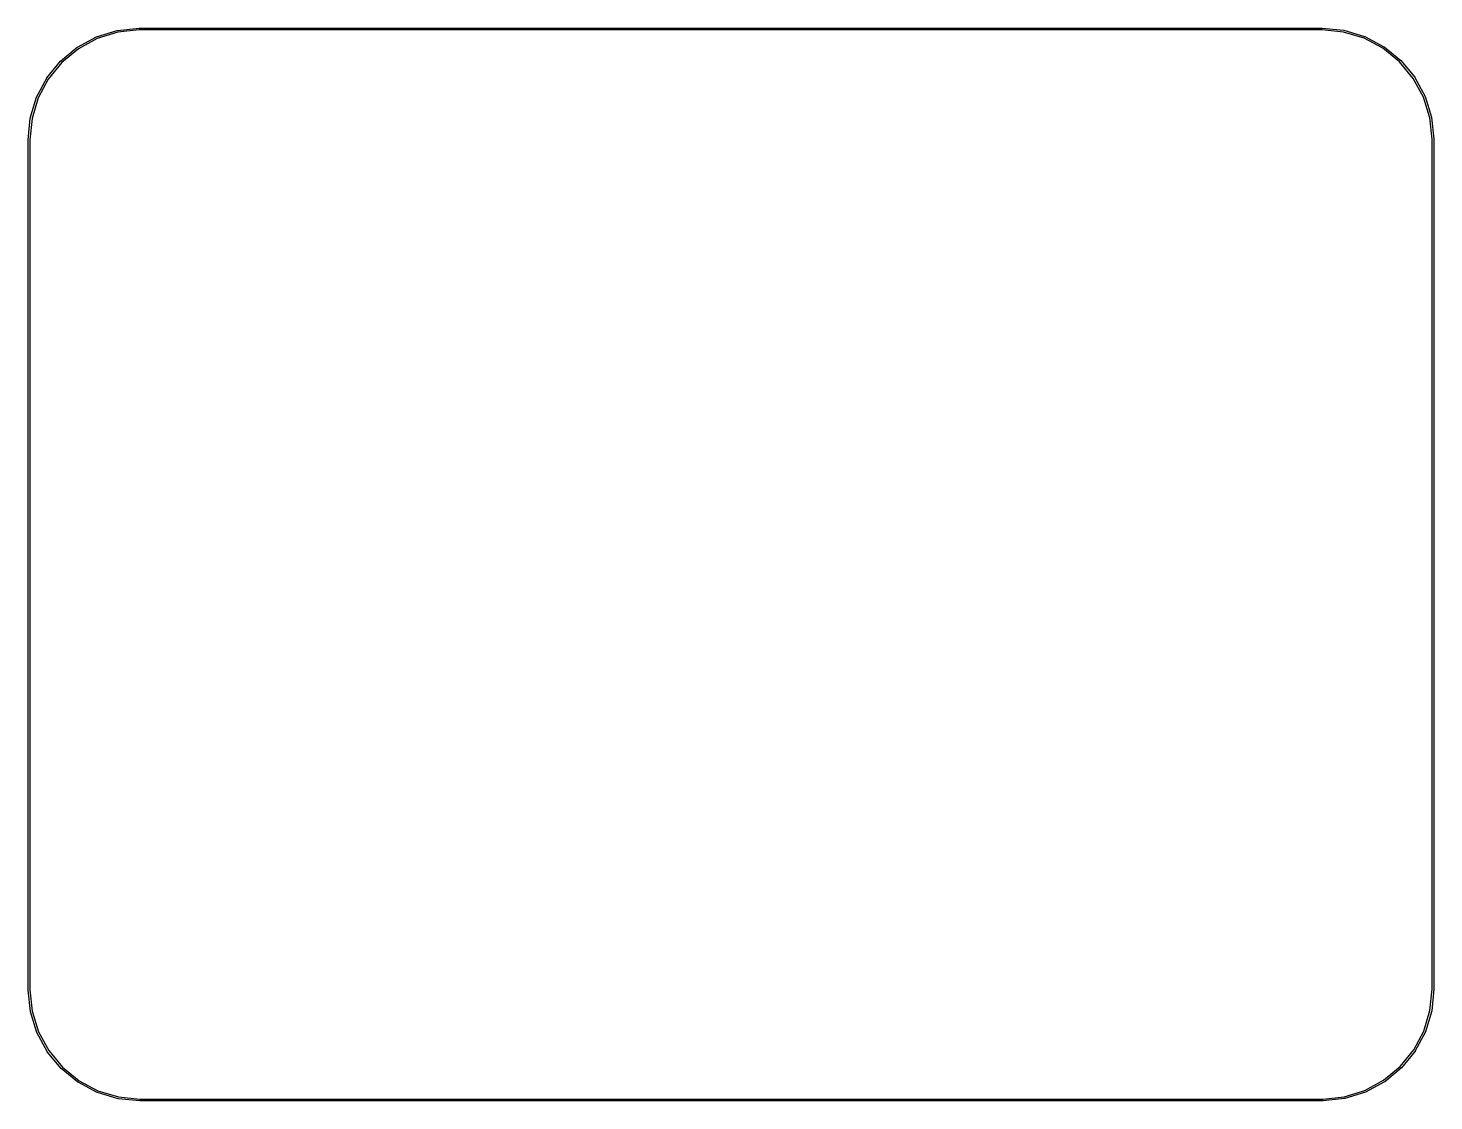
# Model space of a CAD drawing. Extents: x 3.62 to 5.12, y -4.73 to -3.58.
import ezdxf

# ---------------------------------------------------------------- set-up
doc = ezdxf.new("R2010")
doc.units = 0
doc.header["$MEASUREMENT"] = 0
doc.layers.add('BLACK', color=7, linetype='CONTINUOUS')

msp = doc.modelspace()

# ---------------------------------------------------------------- linework, layer by layer
at = {"layer": 'BLACK', "linetype": 'CONTINUOUS'}
for p, q in [((3.67364, -3.602), (3.69392, -3.59104)), ((3.69477, -3.59282), (3.67466, -3.60369)), ((3.69392, -3.59104), (3.69393, -3.59103)), ((3.69393, -3.59103), (3.69402, -3.591)), ((3.69402, -3.591), (3.6941, -3.59097)), ((3.6941, -3.59097), (3.71612, -3.58415)), ((3.71661, -3.58606), (3.69477, -3.59282)), ((3.71612, -3.58415), (3.71612, -3.58415)), ((3.71612, -3.58415), (3.71613, -3.58415)), ((3.71613, -3.58415), (3.71622, -3.58413)), ((3.71622, -3.58413), (3.71631, -3.58411)), ((3.71631, -3.58411), (3.73923, -3.5817)), ((3.73939, -3.58366), (3.71661, -3.58606)), ((3.73923, -3.5817), (3.73924, -3.5817)), ((3.73924, -3.5817), (3.73929, -3.5817)), ((3.73929, -3.5817), (3.73933, -3.5817)), ((3.73933, -3.5817), (3.74011, -3.58169)), ((3.74016, -3.58366), (3.73939, -3.58366)), ((3.74011, -3.58169), (3.74011, -3.58169)), ((3.74011, -3.58169), (5.00005, -3.58169)), ((4.99995, -3.58366), (3.74016, -3.58366)), ((5.02275, -3.5859), (4.99995, -3.58366)), ((5.00005, -3.58169), (5.0001, -3.5817)), ((5.0001, -3.5817), (5.0001, -3.5817)), ((5.0001, -3.5817), (5.02304, -3.58395)), ((5.04463, -3.5925), (5.02275, -3.5859)), ((5.02304, -3.58395), (5.02305, -3.58395)), ((5.02305, -3.58395), (5.02314, -3.58397)), ((5.02314, -3.58397), (5.02323, -3.58398)), ((5.02323, -3.58398), (5.04529, -3.59065)), ((5.06481, -3.60323), (5.04463, -3.5925)), ((5.04529, -3.59065), (5.04531, -3.59065)), ((5.04531, -3.59065), (5.04539, -3.59069)), ((5.04539, -3.59069), (5.04547, -3.59072)), ((5.04547, -3.59072), (5.06582, -3.60154)), ((3.65572, -3.6168), (3.67348, -3.60211)), ((3.67466, -3.60369), (3.65705, -3.61826)), ((3.67348, -3.60211), (3.67349, -3.6021)), ((3.67349, -3.6021), (3.67357, -3.60205)), ((3.67357, -3.60205), (3.67364, -3.602)), ((5.08253, -3.61768), (5.06481, -3.60323)), ((5.06582, -3.60154), (5.06584, -3.60155)), ((5.06584, -3.60155), (5.06591, -3.6016)), ((5.06591, -3.6016), (5.06598, -3.60165)), ((5.06598, -3.60165), (5.08385, -3.61622)), ((3.64102, -3.6348), (3.65559, -3.61694)), ((3.65705, -3.61826), (3.6426, -3.63597)), ((3.65559, -3.61694), (3.6556, -3.61693)), ((3.65559, -3.61694), (3.65559, -3.61694)), ((3.65559, -3.61694), (3.65559, -3.61694)), ((3.6556, -3.61693), (3.65566, -3.61687)), ((3.65566, -3.61687), (3.65572, -3.6168)), ((5.0971, -3.63529), (5.08253, -3.61768)), ((5.08385, -3.61622), (5.08385, -3.61622)), ((5.08385, -3.61622), (5.08385, -3.61622)), ((5.08385, -3.61622), (5.08386, -3.61623)), ((5.08386, -3.61623), (5.08392, -3.61629)), ((5.08392, -3.61629), (5.08398, -3.61635)), ((5.08398, -3.61635), (5.09868, -3.63411)), ((3.63009, -3.65532), (3.64091, -3.63496)), ((3.6426, -3.63597), (3.63187, -3.65616)), ((3.64091, -3.63496), (3.64092, -3.63495)), ((3.64092, -3.63495), (3.64097, -3.63488)), ((3.64097, -3.63488), (3.64102, -3.6348)), ((5.10797, -3.6554), (5.0971, -3.63529)), ((5.09868, -3.63411), (5.09868, -3.63412)), ((5.09868, -3.63412), (5.09873, -3.6342)), ((5.09873, -3.6342), (5.09878, -3.63427)), ((5.09878, -3.63427), (5.10975, -3.65455)), ((5.10975, -3.65455), (5.10975, -3.65456)), ((5.10975, -3.65456), (5.10979, -3.65464)), ((5.10979, -3.65464), (5.10982, -3.65473)), ((5.10982, -3.65473), (5.11664, -3.67675)), ((3.62335, -3.67756), (3.63002, -3.65549)), ((3.63187, -3.65616), (3.62527, -3.67804)), ((3.63002, -3.65548), (3.63006, -3.6554)), ((3.63002, -3.65549), (3.63002, -3.65548)), ((3.63006, -3.6554), (3.63009, -3.65532)), ((5.11473, -3.67724), (5.10797, -3.6554)), ((3.62107, -3.70069), (3.62332, -3.67775)), ((3.62527, -3.67804), (3.62303, -3.70084)), ((3.62332, -3.67774), (3.62334, -3.67765)), ((3.62332, -3.67775), (3.62332, -3.67774)), ((3.62334, -3.67765), (3.62335, -3.67756)), ((5.11712, -3.70002), (5.11473, -3.67724)), ((5.11664, -3.67675), (5.11664, -3.67676)), ((5.11664, -3.67676), (5.11666, -3.67685)), ((5.11666, -3.67685), (5.11668, -3.67694)), ((5.11668, -3.67694), (5.11909, -3.69986)), ((5.11713, -3.70079), (5.11712, -3.70002)), ((5.11909, -3.69986), (5.11909, -3.69987)), ((5.11909, -3.69987), (5.11909, -3.69992)), ((5.11909, -3.69992), (5.11909, -3.69996)), ((5.11909, -3.69996), (5.11909, -3.70074)), ((3.62106, -3.70074), (3.62107, -3.70069)), ((3.62106, -4.60629), (3.62106, -3.70074)), ((3.62107, -3.70069), (3.62107, -3.70069)), ((3.62303, -3.70084), (3.62303, -4.6063)), ((5.11713, -4.60625), (5.11713, -3.70079)), ((5.11713, -3.70079), (5.11713, -3.70079)), ((5.11909, -3.70074), (5.11909, -3.70074)), ((5.11909, -3.70074), (5.11909, -4.60635)), ((3.62106, -4.6063), (3.62106, -4.60629)), ((3.62106, -4.60631), (3.62106, -4.6063)), ((3.62106, -4.60635), (3.62106, -4.60631)), ((3.62107, -4.60713), (3.62106, -4.60635)), ((3.62106, -4.60635), (3.62106, -4.60635)), ((3.62107, -4.60717), (3.62107, -4.60713)), ((3.62107, -4.60721), (3.62107, -4.60717)), ((3.62107, -4.60723), (3.62107, -4.60721)), ((3.62348, -4.63015), (3.62107, -4.60723)), ((3.62303, -4.6063), (3.62303, -4.60707)), ((3.62303, -4.60707), (3.62543, -4.62985)), ((5.11489, -4.62905), (5.11713, -4.60625)), ((5.11909, -4.6064), (5.11684, -4.62934)), ((5.11909, -4.60635), (5.11909, -4.60639)), ((5.11909, -4.60639), (5.11909, -4.6064)), ((3.6235, -4.63024), (3.62348, -4.63015)), ((3.62352, -4.63033), (3.6235, -4.63024)), ((3.62352, -4.63034), (3.62352, -4.63033)), ((3.63034, -4.65236), (3.62352, -4.63034)), ((3.62543, -4.62985), (3.63219, -4.65169)), ((5.10828, -4.65093), (5.11489, -4.62905)), ((5.1168, -4.62952), (5.11014, -4.65159)), ((5.11682, -4.62944), (5.1168, -4.62952)), ((5.11684, -4.62935), (5.11682, -4.62944)), ((5.11684, -4.62934), (5.11684, -4.62935)), ((3.63037, -4.65244), (3.63034, -4.65236)), ((3.6304, -4.65252), (3.63037, -4.65244)), ((3.63041, -4.65254), (3.6304, -4.65252)), ((3.64137, -4.67281), (3.63041, -4.65254)), ((3.63219, -4.65169), (3.64306, -4.67179)), ((5.09755, -4.67111), (5.10828, -4.65093)), ((5.11007, -4.65177), (5.09925, -4.67212)), ((5.1101, -4.65169), (5.11007, -4.65177)), ((5.11014, -4.65161), (5.1101, -4.65169)), ((5.11014, -4.65159), (5.11014, -4.65161)), ((3.64142, -4.67289), (3.64137, -4.67281)), ((3.64147, -4.67296), (3.64142, -4.67289)), ((3.64148, -4.67297), (3.64147, -4.67296)), ((3.65617, -4.69073), (3.64148, -4.67297)), ((3.64306, -4.67179), (3.65763, -4.6894)), ((5.08311, -4.68883), (5.09755, -4.67111)), ((5.09914, -4.67228), (5.08457, -4.69015)), ((5.09919, -4.67221), (5.09914, -4.67228)), ((5.09924, -4.67213), (5.09919, -4.67221)), ((5.09925, -4.67212), (5.09924, -4.67213)), ((5.06549, -4.7034), (5.08311, -4.68883)), ((3.65624, -4.6908), (3.65617, -4.69073)), ((3.6563, -4.69086), (3.65624, -4.6908)), ((3.65631, -4.69087), (3.6563, -4.69086)), ((3.67417, -4.70544), (3.65631, -4.69087)), ((3.65763, -4.6894), (3.67534, -4.70385)), ((5.04539, -4.71427), (5.06549, -4.7034)), ((5.08443, -4.69028), (5.06667, -4.70498)), ((5.0845, -4.69022), (5.08443, -4.69028)), ((5.08456, -4.69016), (5.0845, -4.69022)), ((5.08457, -4.69015), (5.08456, -4.69016)), ((3.67425, -4.70549), (3.67417, -4.70544)), ((3.67432, -4.70554), (3.67425, -4.70549)), ((3.67433, -4.70554), (3.67432, -4.70554)), ((3.69469, -4.71637), (3.67433, -4.70554)), ((3.67534, -4.70385), (3.69553, -4.71458)), ((3.69477, -4.7164), (3.69469, -4.71637)), ((3.69485, -4.71644), (3.69477, -4.7164)), ((3.69486, -4.71644), (3.69485, -4.71644)), ((3.71693, -4.7231), (3.69486, -4.71644)), ((3.69553, -4.71458), (3.71741, -4.72119)), ((5.02355, -4.72103), (5.04539, -4.71427)), ((5.04606, -4.71612), (5.02404, -4.72294)), ((5.04614, -4.71609), (5.04606, -4.71612)), ((5.04623, -4.71605), (5.04614, -4.71609)), ((5.04624, -4.71605), (5.04623, -4.71605)), ((5.06651, -4.70508), (5.04624, -4.71605)), ((5.06659, -4.70503), (5.06651, -4.70508)), ((5.06666, -4.70498), (5.06659, -4.70503)), ((5.06667, -4.70498), (5.06666, -4.70498)), ((3.71702, -4.72312), (3.71693, -4.7231)), ((3.71711, -4.72314), (3.71702, -4.72312)), ((3.71712, -4.72314), (3.71711, -4.72314)), ((3.74006, -4.72539), (3.71712, -4.72314)), ((3.71741, -4.72119), (3.74021, -4.72343)), ((3.74006, -4.72539), (3.74006, -4.72539)), ((3.74011, -4.72539), (3.74006, -4.72539)), ((5.00005, -4.72539), (3.74011, -4.72539)), ((3.74021, -4.72343), (5, -4.72343)), ((5, -4.72343), (5.00077, -4.72342)), ((5.00083, -4.72539), (5.00005, -4.72539)), ((5.00005, -4.72539), (5.00005, -4.72539)), ((5.00077, -4.72342), (5.02355, -4.72103)), ((5.00087, -4.72539), (5.00083, -4.72539)), ((5.00091, -4.72539), (5.00087, -4.72539)), ((5.00093, -4.72539), (5.00091, -4.72539)), ((5.02385, -4.72298), (5.00093, -4.72539)), ((5.02394, -4.72296), (5.02385, -4.72298)), ((5.02403, -4.72294), (5.02394, -4.72296)), ((5.02404, -4.72294), (5.02403, -4.72294))]:
    msp.add_line(p, q, dxfattribs=at)

doc.saveas('drawing.dxf')
